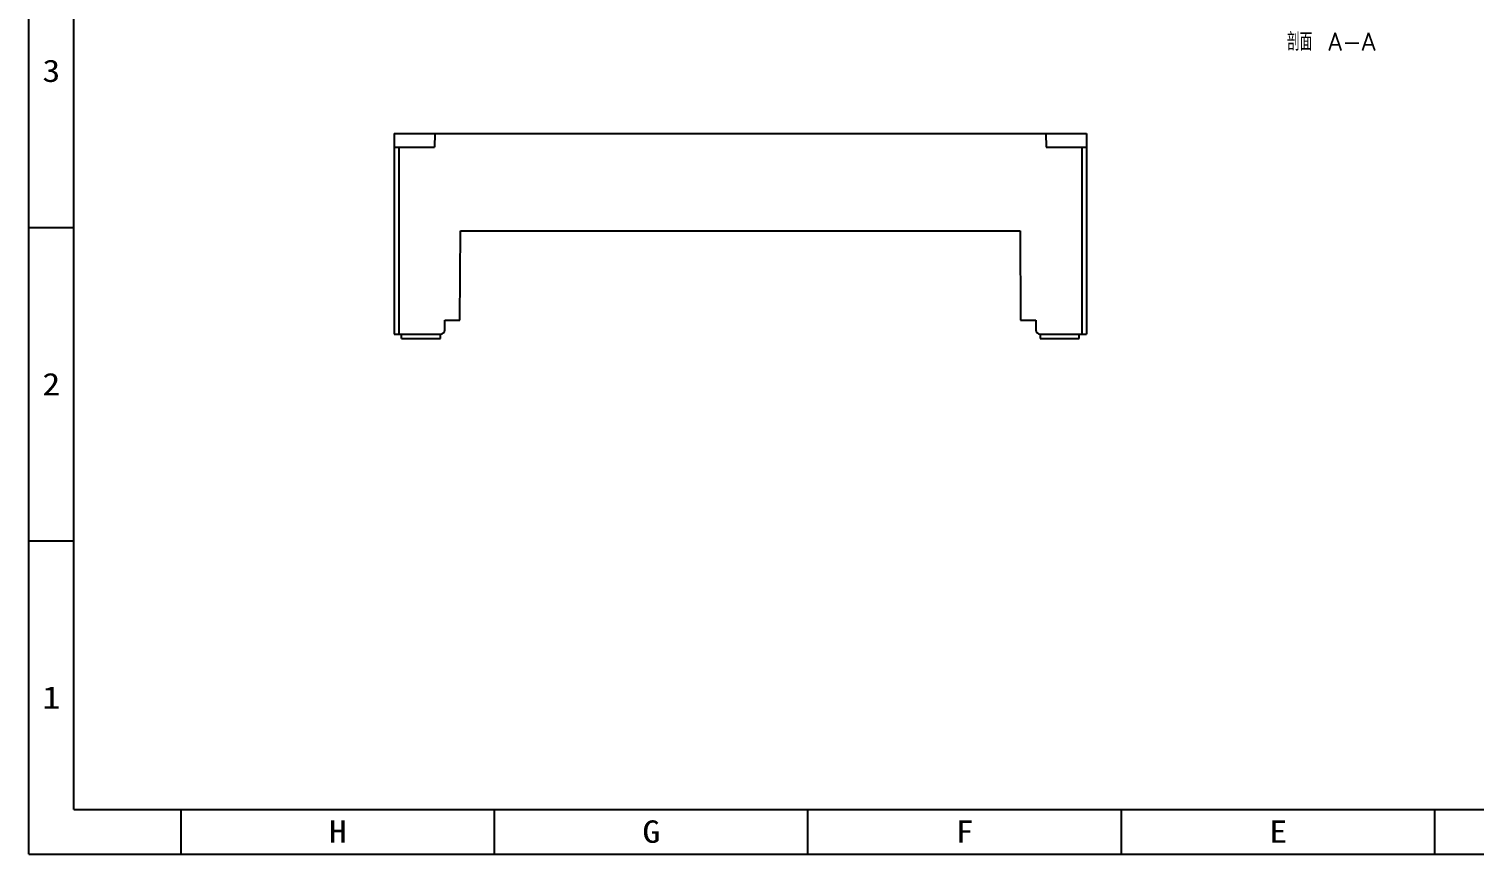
# Model space of a CAD drawing. Header units: millimetres. Extents: x 5016 to 6204, y 3065 to 3485.
# Drawn here: x 5016.2 to 5339, y 3065.1 to 3249.5 of the extents above; entities that cross this region are included whole.
import ezdxf
from ezdxf.enums import TextEntityAlignment as Align

# ---------------------------------------------------------------- set-up
doc = ezdxf.new("R2010")
doc.units = ezdxf.units.MM
doc.styles.get("Standard").update_dxf_attribs({"font": 'txt', "bigfont": 'gbcbig.shx'})
doc.styles.add('TEXTSTYLE_0', font='txt', dxfattribs={"width": 0.8})

# ---------------------------------------------------------------- blocks, each defined once
blk = doc.blocks.new('SUN_6HWZ35TKK40GSGJE8VEUYAXIAKM')
at = {"color": 7, "linetype": 'Continuous'}
for p, q in [((-594, 0), (-594, 420)), ((-584, 10), (-584, 410)), ((-594, 140), (-584, 140)), ((-594, 70), (-584, 70)), ((-584, 10), (-10, 10)), ((-560, 0), (-560, 10)), ((-490, 0), (-490, 10)), ((-420, 0), (-420, 10)), ((-350, 0), (-350, 10)), ((-280, 0), (-280, 10)), ((-594, 0), (0, 0))]:
    blk.add_line(p, q, dxfattribs=at)
at = {"color": 2, "linetype": 'Continuous', "style": 'TEXTSTYLE_0'}
for s, width, p, p2 in [('3', 1.2, (-590.99, 172.5), (-586.99, 172.5)), ('2', 1.2, (-590.99, 102.5), (-586.99, 102.5)), ('1', 2.4, (-590.99, 32.5), (-586.99, 32.5)), ('H', 1.2, (-526.99, 2.53), (-522.99, 2.53)), ('G', 1.2, (-456.99, 2.53), (-452.99, 2.53)), ('F', 1.2, (-386.99, 2.53), (-382.99, 2.53)), ('E', 1.2, (-316.99, 2.53), (-312.99, 2.53))]:
    blk.add_text(s, height=5, dxfattribs=dict(at, width=width)).set_placement(p, p2, align=Align.FIT)

msp = doc.modelspace()

# ---------------------------------------------------------------- linework, layer by layer
at = {"color": 7, "linetype": 'Continuous'}
for p, q in [((5097.791, 3226.091), (5252.385, 3226.091)), ((5097.791, 3226.091), (5097.791, 3181.292)), ((5106.843, 3226.091), (5106.791, 3223.091)), ((5243.333, 3226.091), (5243.386, 3223.091)), ((5252.385, 3226.091), (5252.385, 3181.292)), ((5097.791, 3223.091), (5106.791, 3223.091)), ((5098.791, 3223.091), (5098.791, 3181.292)), ((5243.386, 3223.091), (5252.385, 3223.091)), ((5251.385, 3223.091), (5251.385, 3181.292)), ((5112.483, 3184.392), (5112.588, 3204.392)), ((5112.588, 3204.392), (5237.588, 3204.392)), ((5237.588, 3204.392), (5237.693, 3184.392)), ((5109.096, 3184.392), (5112.483, 3184.392)), ((5109.096, 3182.292), (5109.096, 3184.392)), ((5237.693, 3184.392), (5241.081, 3184.392)), ((5241.081, 3184.392), (5241.081, 3182.292)), ((5097.791, 3181.292), (5108.096, 3181.292)), ((5099.391, 3180.292), (5099.391, 3181.292)), ((5099.391, 3180.292), (5108.096, 3180.292)), ((5108.096, 3180.292), (5108.096, 3181.292)), ((5242.081, 3181.292), (5242.081, 3180.292)), ((5242.081, 3181.292), (5252.385, 3181.292)), ((5242.081, 3180.292), (5250.785, 3180.292)), ((5250.785, 3180.292), (5250.785, 3181.292)), ((5051.404, 3065.139), (5610.204, 3065.139))]:
    msp.add_line(p, q, dxfattribs=at)
for centre, start, end in [((5108.096, 3182.292), 270, 360), ((5242.081, 3182.292), 180, 270)]:
    msp.add_arc(centre, 1, start, end, dxfattribs=at)

# ---------------------------------------------------------------- block references
msp.add_blockref('SUN_6HWZ35TKK40GSGJE8VEUYAXIAKM', (5610.204, 3065.139))

# ---------------------------------------------------------------- texts
at = {"color": 2, "linetype": 'Continuous', "insert": (5316.945, 3248.602), "char_height": 3.9688, "width": 19.05, "attachment_point": 3, "line_spacing_factor": 0.9}
msp.add_mtext('剖面 A-A', dxfattribs=at)

doc.saveas('drawing.dxf')
